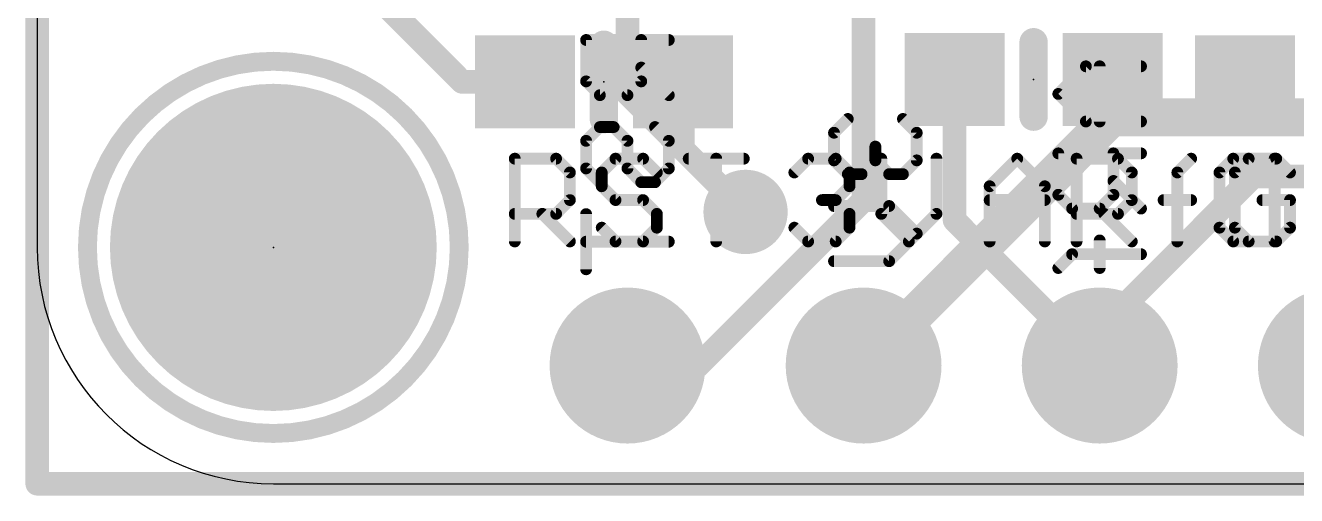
# Model space of a CAD drawing. Extents: x -0.1 to 50.8, y -0.1 to 23.
# Drawn here: x -0.13 to 13.55, y -0.13 to 4.92 of the extents above; entities that cross this region are included whole.
import ezdxf

# ---------------------------------------------------------------- set-up
doc = ezdxf.new("R2010")
doc.units = 0
for name, color, linetype in [('1', 12, 'CONTINUOUS'), ('16', 132, 'CONTINUOUS'), ('17', 110, 'CONTINUOUS'), ('18', 110, 'CONTINUOUS'), ('20', 53, 'CONTINUOUS'), ('21', 40, 'CONTINUOUS'), ('22', 6, 'CONTINUOUS'), ('23', 40, 'CONTINUOUS')]:
    doc.layers.add(name, color=color, linetype=linetype)

# ---------------------------------------------------------------- blocks, each defined once
blk = doc.blocks.new('RECT')
blk.add_solid([(-0.5, -0.5), (0.5, -0.5), (-0.5, 0.5), (0.5, 0.5)])
blk = doc.blocks.new('ROUNDP')
at = {"const_width": 0.5}
blk.add_lwpolyline([(0, -0.25, 1), (0, 0.25, 1), (0, -0.25)], format="xyb", dxfattribs=at)
blk = doc.blocks.new('ROUNDV')
at = {"const_width": 0.5}
blk.add_lwpolyline([(0, -0.25, 1), (0, 0.25, 1), (0, -0.25)], format="xyb", dxfattribs=at)

msp = doc.modelspace()

# ---------------------------------------------------------------- linework, layer by layer
at = {"layer": '1', "const_width": 0.254}
for points in [[(0, 22.86), (0, 0)], [(3.463, 5.427), (4.572, 4.318)], [(8.89, 3.048), (8.89, 5.334)], [(4.572, 4.318), (5.246, 4.318)], [(6.946, 4.318), (6.946, 3.595)], [(9.8688, 2.8312), (9.8688, 4.3446)], [(6.946, 3.595), (7.62, 2.921)], [(8.89, 3.048), (7.112, 1.27)], [(9.8688, 2.8312), (11.43, 1.27)], [(6.35, 1.27), (6.477, 1.27)], [(7.112, 1.27), (6.35, 1.27)], [(0, 0), (37.084, 0)]]:
    msp.add_lwpolyline(points, dxfattribs=at)
at = {"layer": '1', "const_width": 0.127}
for points in [[(4.572, 4.3815, 1), (4.572, 4.2545)], [(4.5271, 4.2731, 1), (4.6169, 4.3629)], [(5.246, 4.2545, 1), (5.246, 4.3815)], [(7.0095, 4.318, 1), (6.8825, 4.318)], [(9.9323, 4.3446, 1), (9.8053, 4.3446)], [(6.9909, 3.6399, 1), (6.9011, 3.5501)], [(6.8825, 3.595, 1), (7.0095, 3.595)], [(8.9349, 3.0031, 1), (8.8451, 3.0929)], [(7.5751, 2.8761, 1), (7.6649, 2.9659)], [(8.8265, 3.048, 1), (8.9535, 3.048)], [(9.9137, 2.8761, 1), (9.8239, 2.7863)], [(9.8053, 2.8312, 1), (9.9323, 2.8312)], [(6.35, 1.3335, 1), (6.35, 1.2065)], [(6.35, 1.3335, 1), (6.35, 1.2065)], [(6.477, 1.2065, 1), (6.477, 1.3335)], [(7.0671, 1.3149, 1), (7.1569, 1.2251)], [(7.112, 1.2065, 1), (7.112, 1.3335)], [(11.3851, 1.2251, 1), (11.4749, 1.3149)], [(0, 0.0635, 1), (0, -0.0635)], [(-0.0635, 0, 1), (0.0635, 0)]]:
    msp.add_lwpolyline(points, format="xyb", dxfattribs=at)
at = {"layer": '16'}
for points, const_width in [([(0, 0), (0, 22.86)], 0.254), ([(6.35, 15.24), (6.35, 4.191)], 0.254), ([(6.35, 4.191), (7.62, 2.921)], 0.254), ([(8.89, 1.27), (11.557, 3.937)], 0.4064), ([(11.557, 3.937), (18.796, 3.937)], 0.4064), ([(13.081, 3.302), (11.43, 1.651)], 0.254), ([(20.32, 3.302), (13.081, 3.302)], 0.254), ([(11.43, 1.778), (11.43, 1.27)], 0.254), ([(11.43, 1.651), (11.43, 1.27)], 0.254), ([(37.084, 0), (0, 0)], 0.254)]:
    msp.add_lwpolyline(points, dxfattribs=dict(at, const_width=const_width))
for points, const_width in [([(6.3949, 4.2359, 1), (6.3051, 4.1461)], 0.127), ([(6.2865, 4.191, 1), (6.4135, 4.191)], 0.127), ([(11.557, 4.0386, 1), (11.557, 3.8354)], 0.2032), ([(11.6288, 3.8652, 1), (11.4852, 4.0088)], 0.2032), ([(13.081, 3.3655, 1), (13.081, 3.2385)], 0.127), ([(13.1259, 3.2571, 1), (13.0361, 3.3469)], 0.127), ([(7.5751, 2.8761, 1), (7.6649, 2.9659)], 0.127), ([(11.4935, 1.778, 1), (11.3665, 1.778)], 0.127), ([(11.4935, 1.651, 1), (11.3665, 1.651)], 0.127), ([(11.3851, 1.6959, 1), (11.4749, 1.6061)], 0.127), ([(8.8182, 1.3418, 1), (8.9618, 1.1982)], 0.2032), ([(11.3665, 1.27, 1), (11.4935, 1.27)], 0.127), ([(11.3665, 1.27, 1), (11.4935, 1.27)], 0.127), ([(0, 0.0635, 1), (0, -0.0635)], 0.127), ([(-0.0635, 0, 1), (0.0635, 0)], 0.127)]:
    msp.add_lwpolyline(points, format="xyb", dxfattribs=dict(at, const_width=const_width))
at = {"layer": '20'}
for p, q in [((0, 8.89), (0, 2.54)), ((2.54, 0), (48.26, 0))]:
    msp.add_line(p, q, dxfattribs=at)
msp.add_arc((2.54, 2.54), 2.54, 180, 270, dxfattribs=at)
at = {"layer": '21'}
for points, const_width in [([(6.096, 4.718), (6.096, 3.918)], 0.3048), ([(10.7188, 4.7446), (10.7188, 3.9446)], 0.3048), ([(5.1372, 2.6035), (5.1372, 3.4933)], 0.127), ([(5.1372, 3.4933), (5.5821, 3.4933)], 0.127), ([(5.5821, 3.4933), (5.7304, 3.345)], 0.127), ([(6.221, 3.4933), (6.0727, 3.345)], 0.127), ([(6.5176, 3.4933), (6.221, 3.4933)], 0.127), ([(6.6659, 3.345), (6.5176, 3.4933)], 0.127), ([(7.0083, 3.4933), (7.6014, 3.4933)], 0.127), ([(7.3048, 2.6035), (7.3048, 3.4933)], 0.127), ([(8.145, 3.345), (8.2933, 3.4933)], 0.127), ([(8.2933, 3.4933), (8.5899, 3.4933)], 0.127), ([(8.5899, 3.4933), (8.7382, 3.345)], 0.127), ([(9.0805, 3.4933), (9.0805, 2.9001)], 0.127), ([(9.6737, 2.9001), (9.6737, 3.4933)], 0.127), ([(10.2461, 3.1967), (10.5427, 3.4933)], 0.127), ([(10.5427, 3.4933), (10.8393, 3.1967)], 0.127), ([(11.1817, 2.6035), (11.1817, 3.4933)], 0.127), ([(11.1817, 3.4933), (11.6265, 3.4933)], 0.127), ([(11.6265, 3.4933), (11.7748, 3.345)], 0.127), ([(12.2655, 3.345), (12.4138, 3.4933)], 0.127), ([(13.0325, 3.4933), (12.8842, 3.345)], 0.127), ([(13.3291, 3.4933), (13.0325, 3.4933)], 0.127), ([(13.4774, 3.345), (13.3291, 3.4933)], 0.127), ([(5.7304, 3.345), (5.7304, 3.0484)], 0.127), ([(6.0727, 3.345), (6.0727, 3.1967)], 0.127), ([(8.7382, 3.345), (8.7382, 3.1967)], 0.127), ([(11.7748, 3.345), (11.7748, 3.0484)], 0.127), ([(12.2655, 2.6035), (12.2655, 3.345)], 0.127), ([(12.8842, 3.345), (12.8842, 2.7518)], 0.127), ([(6.0727, 3.1967), (6.221, 3.0484)], 0.127), ([(8.7382, 3.1967), (8.5899, 3.0484)], 0.127), ([(10.2461, 2.6035), (10.2461, 3.1967)], 0.127), ([(10.8393, 3.1967), (10.8393, 2.6035)], 0.127), ([(5.7304, 3.0484), (5.5821, 2.9001)], 0.127), ([(6.221, 3.0484), (6.5176, 3.0484)], 0.127), ([(6.5176, 3.0484), (6.6659, 2.9001)], 0.127), ([(8.5899, 3.0484), (8.4416, 3.0484)], 0.127), ([(8.5899, 3.0484), (8.7382, 2.9001)], 0.127), ([(10.2461, 3.0484), (10.8393, 3.0484)], 0.127), ([(11.7748, 3.0484), (11.6265, 2.9001)], 0.127), ([(12.1172, 3.0484), (12.4138, 3.0484)], 0.127), ([(13.4774, 3.0484), (13.1808, 3.0484)], 0.127), ([(13.4774, 2.7518), (13.4774, 3.0484)], 0.127), ([(5.5821, 2.9001), (5.1372, 2.9001)], 0.127), ([(5.4338, 2.9001), (5.7304, 2.6035)], 0.127), ([(6.6659, 2.9001), (6.6659, 2.7518)], 0.127), ([(8.7382, 2.9001), (8.7382, 2.7518)], 0.127), ([(9.0805, 2.9001), (9.3771, 2.6035)], 0.127), ([(9.3771, 2.6035), (9.6737, 2.9001)], 0.127), ([(11.6265, 2.9001), (11.1817, 2.9001)], 0.127), ([(11.4782, 2.9001), (11.7748, 2.6035)], 0.127), ([(6.221, 2.6035), (6.0727, 2.7518)], 0.127), ([(6.6659, 2.7518), (6.5176, 2.6035)], 0.127), ([(8.2933, 2.6035), (8.145, 2.7518)], 0.127), ([(8.7382, 2.7518), (8.5899, 2.6035)], 0.127), ([(12.8842, 2.7518), (13.0325, 2.6035)], 0.127), ([(13.3291, 2.6035), (13.4774, 2.7518)], 0.127), ([(6.5176, 2.6035), (6.221, 2.6035)], 0.127), ([(8.5899, 2.6035), (8.2933, 2.6035)], 0.127), ([(13.0325, 2.6035), (13.3291, 2.6035)], 0.127)]:
    msp.add_lwpolyline(points, dxfattribs=dict(at, const_width=const_width))
for points, const_width in [([(6.1722, 4.718, 1), (6.0198, 4.718)], 0.1524), ([(10.795, 4.7446, 1), (10.6426, 4.7446)], 0.1524), ([(2.54, 0.54, 1), (2.54, 4.54, 1), (2.54, 0.54)], 0.2032), ([(6.0198, 3.918, 1), (6.1722, 3.918)], 0.1524), ([(10.6426, 3.9446, 1), (10.795, 3.9446)], 0.1524), ([(5.1372, 3.525, 1), (5.1372, 3.4615)], 0.0635), ([(5.169, 3.4933, 1), (5.1055, 3.4933)], 0.0635), ([(5.6046, 3.5157, 1), (5.5596, 3.4708)], 0.0635), ([(5.5821, 3.4615, 1), (5.5821, 3.525)], 0.0635), ([(6.221, 3.525, 1), (6.221, 3.4615)], 0.0635), ([(6.2435, 3.4708, 1), (6.1986, 3.5157)], 0.0635), ([(6.5401, 3.5157, 1), (6.4952, 3.4708)], 0.0635), ([(6.5176, 3.4615, 1), (6.5176, 3.525)], 0.0635), ([(7.0083, 3.525, 1), (7.0083, 3.4615)], 0.0635), ([(7.3366, 3.4933, 1), (7.2731, 3.4933)], 0.0635), ([(7.6014, 3.4615, 1), (7.6014, 3.525)], 0.0635), ([(8.2933, 3.525, 1), (8.2933, 3.4615)], 0.0635), ([(8.3157, 3.4708, 1), (8.2708, 3.5157)], 0.0635), ([(8.6123, 3.5157, 1), (8.5674, 3.4708)], 0.0635), ([(8.5899, 3.4615, 1), (8.5899, 3.525)], 0.0635), ([(9.1123, 3.4933, 1), (9.0488, 3.4933)], 0.0635), ([(9.7054, 3.4933, 1), (9.6419, 3.4933)], 0.0635), ([(10.5652, 3.5157, 1), (10.5203, 3.4708)], 0.0635), ([(10.5652, 3.4708, 1), (10.5203, 3.5157)], 0.0635), ([(11.2134, 3.4933, 1), (11.1499, 3.4933)], 0.0635), ([(11.1817, 3.525, 1), (11.1817, 3.4615)], 0.0635), ([(11.649, 3.5157, 1), (11.6041, 3.4708)], 0.0635), ([(11.6265, 3.4615, 1), (11.6265, 3.525)], 0.0635), ([(12.4362, 3.4708, 1), (12.3913, 3.5157)], 0.0635), ([(13.0325, 3.525, 1), (13.0325, 3.4615)], 0.0635), ([(13.055, 3.4708, 1), (13.0101, 3.5157)], 0.0635), ([(13.3516, 3.5157, 1), (13.3066, 3.4708)], 0.0635), ([(13.3291, 3.4615, 1), (13.3291, 3.525)], 0.0635), ([(5.7621, 3.345, 1), (5.6986, 3.345)], 0.0635), ([(5.7079, 3.3225, 1), (5.7528, 3.3674)], 0.0635), ([(6.1045, 3.345, 1), (6.041, 3.345)], 0.0635), ([(6.0503, 3.3674, 1), (6.0952, 3.3225)], 0.0635), ([(6.6435, 3.3225, 1), (6.6884, 3.3674)], 0.0635), ([(8.1225, 3.3674, 1), (8.1674, 3.3225)], 0.0635), ([(8.7699, 3.345, 1), (8.7064, 3.345)], 0.0635), ([(8.7157, 3.3225, 1), (8.7606, 3.3674)], 0.0635), ([(11.8066, 3.345, 1), (11.7431, 3.345)], 0.0635), ([(11.7524, 3.3225, 1), (11.7973, 3.3674)], 0.0635), ([(12.2972, 3.345, 1), (12.2337, 3.345)], 0.0635), ([(12.243, 3.3674, 1), (12.2879, 3.3225)], 0.0635), ([(12.916, 3.345, 1), (12.8525, 3.345)], 0.0635), ([(12.8618, 3.3674, 1), (12.9067, 3.3225)], 0.0635), ([(13.4549, 3.3225, 1), (13.4998, 3.3674)], 0.0635), ([(6.0952, 3.2191, 1), (6.0503, 3.1742)], 0.0635), ([(6.041, 3.1967, 1), (6.1045, 3.1967)], 0.0635), ([(8.7064, 3.1967, 1), (8.7699, 3.1967)], 0.0635), ([(8.7606, 3.1742, 1), (8.7157, 3.2191)], 0.0635), ([(10.2779, 3.1967, 1), (10.2144, 3.1967)], 0.0635), ([(10.2237, 3.2191, 1), (10.2686, 3.1742)], 0.0635), ([(10.8711, 3.1967, 1), (10.8076, 3.1967)], 0.0635), ([(10.8169, 3.1742, 1), (10.8618, 3.2191)], 0.0635), ([(5.6986, 3.0484, 1), (5.7621, 3.0484)], 0.0635), ([(5.7528, 3.0259, 1), (5.7079, 3.0708)], 0.0635), ([(6.221, 3.0801, 1), (6.221, 3.0166)], 0.0635), ([(6.1986, 3.0259, 1), (6.2435, 3.0708)], 0.0635), ([(6.5401, 3.0708, 1), (6.4952, 3.0259)], 0.0635), ([(6.5176, 3.0166, 1), (6.5176, 3.0801)], 0.0635), ([(8.4416, 3.0801, 1), (8.4416, 3.0166)], 0.0635), ([(8.6123, 3.0708, 1), (8.5674, 3.0259)], 0.0635), ([(8.5674, 3.0708, 1), (8.6123, 3.0259)], 0.0635), ([(8.5899, 3.0166, 1), (8.5899, 3.0801)], 0.0635), ([(10.2461, 3.0801, 1), (10.2461, 3.0166)], 0.0635), ([(10.8393, 3.0166, 1), (10.8393, 3.0801)], 0.0635), ([(11.7431, 3.0484, 1), (11.8066, 3.0484)], 0.0635), ([(11.7973, 3.0259, 1), (11.7524, 3.0708)], 0.0635), ([(12.1172, 3.0801, 1), (12.1172, 3.0166)], 0.0635), ([(12.4138, 3.0166, 1), (12.4138, 3.0801)], 0.0635), ([(13.1808, 3.0801, 1), (13.1808, 3.0166)], 0.0635), ([(13.5091, 3.0484, 1), (13.4456, 3.0484)], 0.0635), ([(13.4774, 3.0166, 1), (13.4774, 3.0801)], 0.0635), ([(5.1372, 2.9318, 1), (5.1372, 2.8683)], 0.0635), ([(5.4563, 2.9225, 1), (5.4114, 2.8776)], 0.0635), ([(5.5596, 2.9225, 1), (5.6046, 2.8776)], 0.0635), ([(5.5821, 2.8683, 1), (5.5821, 2.9318)], 0.0635), ([(6.6977, 2.9001, 1), (6.6342, 2.9001)], 0.0635), ([(6.6435, 2.8776, 1), (6.6884, 2.9225)], 0.0635), ([(8.7699, 2.9001, 1), (8.7064, 2.9001)], 0.0635), ([(8.7157, 2.8776, 1), (8.7606, 2.9225)], 0.0635), ([(9.103, 2.9225, 1), (9.058, 2.8776)], 0.0635), ([(9.0488, 2.9001, 1), (9.1123, 2.9001)], 0.0635), ([(9.6419, 2.9001, 1), (9.7054, 2.9001)], 0.0635), ([(9.6961, 2.8776, 1), (9.6512, 2.9225)], 0.0635), ([(11.1817, 2.9318, 1), (11.1817, 2.8683)], 0.0635), ([(11.5007, 2.9225, 1), (11.4558, 2.8776)], 0.0635), ([(11.6041, 2.9225, 1), (11.649, 2.8776)], 0.0635), ([(11.6265, 2.8683, 1), (11.6265, 2.9318)], 0.0635), ([(6.0952, 2.7742, 1), (6.0503, 2.7293)], 0.0635), ([(6.6342, 2.7518, 1), (6.6977, 2.7518)], 0.0635), ([(6.6884, 2.7293, 1), (6.6435, 2.7742)], 0.0635), ([(8.1674, 2.7742, 1), (8.1225, 2.7293)], 0.0635), ([(8.7064, 2.7518, 1), (8.7699, 2.7518)], 0.0635), ([(8.7606, 2.7293, 1), (8.7157, 2.7742)], 0.0635), ([(12.8525, 2.7518, 1), (12.916, 2.7518)], 0.0635), ([(12.9067, 2.7742, 1), (12.8618, 2.7293)], 0.0635), ([(13.4456, 2.7518, 1), (13.5091, 2.7518)], 0.0635), ([(13.4998, 2.7293, 1), (13.4549, 2.7742)], 0.0635), ([(5.1055, 2.6035, 1), (5.169, 2.6035)], 0.0635), ([(5.7079, 2.581, 1), (5.7528, 2.626)], 0.0635), ([(6.221, 2.6353, 1), (6.221, 2.5717)], 0.0635), ([(6.1986, 2.581, 1), (6.2435, 2.626)], 0.0635), ([(6.4952, 2.626, 1), (6.5401, 2.581)], 0.0635), ([(6.5176, 2.5717, 1), (6.5176, 2.6353)], 0.0635), ([(7.2731, 2.6035, 1), (7.3366, 2.6035)], 0.0635), ([(8.2933, 2.6353, 1), (8.2933, 2.5717)], 0.0635), ([(8.2708, 2.581, 1), (8.3157, 2.626)], 0.0635), ([(8.5674, 2.626, 1), (8.6123, 2.581)], 0.0635), ([(8.5899, 2.5717, 1), (8.5899, 2.6353)], 0.0635), ([(9.3546, 2.626, 1), (9.3995, 2.581)], 0.0635), ([(9.3546, 2.581, 1), (9.3995, 2.626)], 0.0635), ([(10.2144, 2.6035, 1), (10.2779, 2.6035)], 0.0635), ([(10.8076, 2.6035, 1), (10.8711, 2.6035)], 0.0635), ([(11.1499, 2.6035, 1), (11.2134, 2.6035)], 0.0635), ([(11.7524, 2.581, 1), (11.7973, 2.626)], 0.0635), ([(12.2337, 2.6035, 1), (12.2972, 2.6035)], 0.0635), ([(13.0325, 2.6353, 1), (13.0325, 2.5717)], 0.0635), ([(13.0101, 2.581, 1), (13.055, 2.626)], 0.0635), ([(13.3066, 2.626, 1), (13.3516, 2.581)], 0.0635), ([(13.3291, 2.5717, 1), (13.3291, 2.6353)], 0.0635)]:
    msp.add_lwpolyline(points, format="xyb", dxfattribs=dict(at, const_width=const_width))
at = {"layer": '22', "const_width": 0.127}
for points in [[(6.7945, 4.7688), (5.9047, 4.7688)], [(5.9047, 4.7688), (5.9047, 4.3239)], [(6.4979, 4.3239), (6.4979, 4.7688)], [(6.4979, 4.4722), (6.7945, 4.1756)], [(11.2813, 4.4859), (10.9847, 4.1893)], [(11.8745, 4.4859), (11.2813, 4.4859)], [(11.4296, 4.4859), (11.4296, 3.8927)], [(5.9047, 4.3239), (6.053, 4.1756)], [(6.3496, 4.1756), (6.4979, 4.3239)], [(10.9847, 4.1893), (11.2813, 3.8927)], [(6.053, 4.1756), (6.3496, 4.1756)], [(8.72, 3.92), (8.5717, 3.7717)], [(9.4615, 3.7717), (9.3132, 3.92)], [(5.9047, 3.685), (6.053, 3.8333)], [(6.053, 3.8333), (6.2013, 3.8333)], [(6.2013, 3.8333), (6.3496, 3.685)], [(6.7945, 3.685), (6.6462, 3.8333)], [(8.5717, 3.7717), (8.5717, 3.4751)], [(9.4615, 3.4751), (9.4615, 3.7717)], [(11.2813, 3.8927), (11.8745, 3.8927)], [(5.9047, 3.3884), (5.9047, 3.685)], [(6.3496, 3.685), (6.3496, 3.3884)], [(6.7945, 3.3884), (6.7945, 3.685)], [(9.0166, 3.4751), (9.0166, 3.6234)], [(11.8745, 3.5503), (10.9847, 3.5503)], [(10.9847, 3.5503), (10.9847, 3.1055)], [(11.5779, 3.1055), (11.5779, 3.5503)], [(12.7186, 3.345), (12.8669, 3.4933)], [(12.8669, 3.4933), (13.3117, 3.4933)], [(13.3117, 3.4933), (13.3117, 2.6035)], [(6.053, 3.2401), (5.9047, 3.3884)], [(6.3496, 3.3884), (6.4979, 3.2401)], [(6.6462, 3.2401), (6.7945, 3.3884)], [(8.5717, 3.4751), (8.72, 3.3268)], [(8.8683, 3.3268), (9.0166, 3.4751)], [(9.0166, 3.4751), (9.1649, 3.3268)], [(9.3132, 3.3268), (9.4615, 3.4751)], [(6.4979, 3.2401), (6.6462, 3.2401)], [(8.72, 3.3268), (8.8683, 3.3268)], [(9.1649, 3.3268), (9.3132, 3.3268)], [(11.5779, 3.2538), (11.8745, 2.9572)], [(12.7186, 2.7518), (12.7186, 3.345)], [(10.9847, 3.1055), (11.133, 2.9572)], [(11.4296, 2.9572), (11.5779, 3.1055)], [(8.5717, 2.9845), (9.1649, 2.9845)], [(9.1649, 2.9845), (9.4615, 2.6879)], [(11.133, 2.9572), (11.4296, 2.9572)], [(5.9047, 2.8977), (5.9047, 2.3046)], [(9.4615, 2.6879), (9.1649, 2.3913)], [(12.8669, 2.6035), (12.7186, 2.7518)], [(6.7945, 2.6012), (5.9047, 2.6012)], [(11.4296, 2.6148), (11.4296, 2.3182)], [(13.3117, 2.6035), (12.8669, 2.6035)], [(11.133, 2.4665), (10.9847, 2.3182)], [(11.8745, 2.4665), (11.133, 2.4665)], [(9.1649, 2.3913), (8.5717, 2.3913)]]:
    msp.add_lwpolyline(points, dxfattribs=at)
at = {"layer": '22', "const_width": 0.0635}
for points in [[(5.9047, 4.8005, 1), (5.9047, 4.737)], [(5.9365, 4.7688, 1), (5.873, 4.7688)], [(6.5297, 4.7688, 1), (6.4662, 4.7688)], [(6.7945, 4.737, 1), (6.7945, 4.8005)], [(6.5204, 4.4946, 1), (6.4755, 4.4497)], [(11.2813, 4.5176, 1), (11.2813, 4.4541)], [(11.3038, 4.4634, 1), (11.2589, 4.5083)], [(11.4614, 4.4859, 1), (11.3979, 4.4859)], [(11.8745, 4.4541, 1), (11.8745, 4.5176)], [(5.9272, 4.3464, 1), (5.8823, 4.3014)], [(6.5204, 4.3014, 1), (6.4755, 4.3464)], [(5.873, 4.3239, 1), (5.9365, 4.3239)], [(6.4662, 4.3239, 1), (6.5297, 4.3239)], [(11.0072, 4.2117, 1), (10.9623, 4.1668)], [(10.9623, 4.2117, 1), (11.0072, 4.1668)], [(6.053, 4.2074, 1), (6.053, 4.1439)], [(6.0306, 4.1532, 1), (6.0755, 4.1981)], [(6.3272, 4.1981, 1), (6.3721, 4.1532)], [(6.3496, 4.1439, 1), (6.3496, 4.2074)], [(6.772, 4.1532, 1), (6.817, 4.1981)], [(8.7425, 3.8976, 1), (8.6976, 3.9425)], [(9.3357, 3.9425, 1), (9.2908, 3.8976)], [(6.053, 3.865, 1), (6.053, 3.8015)], [(6.0755, 3.8108, 1), (6.0306, 3.8557)], [(6.2238, 3.8557, 1), (6.1789, 3.8108)], [(6.2013, 3.8015, 1), (6.2013, 3.865)], [(6.6687, 3.8557, 1), (6.6238, 3.8108)], [(8.6035, 3.7717, 1), (8.54, 3.7717)], [(9.4933, 3.7717, 1), (9.4298, 3.7717)], [(11.2813, 3.9244, 1), (11.2813, 3.8609)], [(11.2589, 3.8702, 1), (11.3038, 3.9151)], [(11.3979, 3.8927, 1), (11.4614, 3.8927)], [(11.8745, 3.8609, 1), (11.8745, 3.9244)], [(5.9365, 3.685, 1), (5.873, 3.685)], [(5.8823, 3.7074, 1), (5.9272, 3.6625)], [(6.3814, 3.685, 1), (6.3179, 3.685)], [(6.3272, 3.6625, 1), (6.3721, 3.7074)], [(6.8262, 3.685, 1), (6.7628, 3.685)], [(6.772, 3.6625, 1), (6.817, 3.7074)], [(8.5493, 3.7942, 1), (8.5942, 3.7493)], [(9.439, 3.7493, 1), (9.484, 3.7942)], [(9.0484, 3.6234, 1), (8.9849, 3.6234)], [(10.9847, 3.5821, 1), (10.9847, 3.5186)], [(11.0165, 3.5503, 1), (10.953, 3.5503)], [(11.6097, 3.5503, 1), (11.5462, 3.5503)], [(11.8745, 3.5186, 1), (11.8745, 3.5821)], [(12.8669, 3.525, 1), (12.8669, 3.4615)], [(12.8893, 3.4708, 1), (12.8444, 3.5157)], [(13.3435, 3.4933, 1), (13.28, 3.4933)], [(13.3117, 3.4615, 1), (13.3117, 3.525)], [(5.9272, 3.4108, 1), (5.8823, 3.3659)], [(5.873, 3.3884, 1), (5.9365, 3.3884)], [(6.3721, 3.4108, 1), (6.3272, 3.3659)], [(6.3179, 3.3884, 1), (6.3814, 3.3884)], [(6.7628, 3.3884, 1), (6.8262, 3.3884)], [(6.817, 3.3659, 1), (6.772, 3.4108)], [(8.54, 3.4751, 1), (8.6035, 3.4751)], [(8.5942, 3.4976, 1), (8.5493, 3.4527)], [(8.9849, 3.4751, 1), (9.0484, 3.4751)], [(9.0391, 3.4976, 1), (8.9942, 3.4527)], [(9.0391, 3.4527, 1), (8.9942, 3.4976)], [(9.4298, 3.4751, 1), (9.4933, 3.4751)], [(9.484, 3.4527, 1), (9.439, 3.4976)], [(6.0306, 3.2176, 1), (6.0755, 3.2625)], [(6.4979, 3.2718, 1), (6.4979, 3.2083)], [(6.4755, 3.2176, 1), (6.5204, 3.2625)], [(6.6238, 3.2625, 1), (6.6687, 3.2176)], [(6.6462, 3.2083, 1), (6.6462, 3.2718)], [(8.72, 3.3586, 1), (8.72, 3.2951)], [(8.6976, 3.3044, 1), (8.7425, 3.3493)], [(8.8459, 3.3493, 1), (8.8908, 3.3044)], [(8.8683, 3.2951, 1), (8.8683, 3.3586)], [(9.1649, 3.3586, 1), (9.1649, 3.2951)], [(9.1425, 3.3044, 1), (9.1874, 3.3493)], [(9.2908, 3.3493, 1), (9.3357, 3.3044)], [(9.3132, 3.2951, 1), (9.3132, 3.3586)], [(11.6004, 3.2762, 1), (11.5555, 3.2313)], [(12.7503, 3.345, 1), (12.6868, 3.345)], [(12.6961, 3.3674, 1), (12.741, 3.3225)], [(11.0072, 3.1279, 1), (10.9623, 3.083)], [(11.6004, 3.083, 1), (11.5555, 3.1279)], [(8.5717, 3.0163, 1), (8.5717, 2.9527)], [(9.1874, 3.007, 1), (9.1425, 2.962)], [(9.1649, 2.9527, 1), (9.1649, 3.0163)], [(10.953, 3.1055, 1), (11.0165, 3.1055)], [(11.133, 2.9889, 1), (11.133, 2.9254)], [(11.1106, 2.9347, 1), (11.1555, 2.9796)], [(11.4072, 2.9796, 1), (11.4521, 2.9347)], [(11.4296, 2.9254, 1), (11.4296, 2.9889)], [(11.5462, 3.1055, 1), (11.6097, 3.1055)], [(11.852, 2.9347, 1), (11.897, 2.9796)], [(5.9365, 2.8977, 1), (5.873, 2.8977)], [(9.484, 2.6655, 1), (9.439, 2.7104)], [(9.439, 2.6655, 1), (9.484, 2.7104)], [(12.741, 2.7742, 1), (12.6961, 2.7293)], [(12.6868, 2.7518, 1), (12.7503, 2.7518)], [(5.9047, 2.6329, 1), (5.9047, 2.5694)], [(6.7945, 2.5694, 1), (6.7945, 2.6329)], [(11.4614, 2.6148, 1), (11.3979, 2.6148)], [(12.8669, 2.6353, 1), (12.8669, 2.5717)], [(12.8444, 2.581, 1), (12.8893, 2.626)], [(13.28, 2.6035, 1), (13.3435, 2.6035)], [(13.3117, 2.5717, 1), (13.3117, 2.6353)], [(11.133, 2.4983, 1), (11.133, 2.4348)], [(11.1555, 2.4441, 1), (11.1106, 2.489)], [(11.8745, 2.4348, 1), (11.8745, 2.4983)], [(5.873, 2.3046, 1), (5.9365, 2.3046)], [(8.5717, 2.4231, 1), (8.5717, 2.3596)], [(9.1425, 2.4138, 1), (9.1874, 2.3689)], [(9.1649, 2.3596, 1), (9.1649, 2.4231)], [(10.9623, 2.3407, 1), (11.0072, 2.2958)], [(11.3979, 2.3182, 1), (11.4614, 2.3182)]]:
    msp.add_lwpolyline(points, format="xyb", dxfattribs=at)
at = {"layer": '23'}
for p in [(6.096, 4.318), (10.7188, 4.3446), (2.54, 2.54)]:
    msp.add_point(p, dxfattribs=at)

# ---------------------------------------------------------------- block references
at = {"layer": '1', "xscale": 1.075}
for p in [(5.246, 4.318), (6.946, 4.318), (9.8688, 4.3446), (11.5688, 4.3446)]:
    msp.add_blockref('RECT', p, dxfattribs=at)
at = {"layer": '1', "xscale": 1.075, "rotation": 180}
msp.add_blockref('RECT', (12.993, 4.318), dxfattribs=at)
at = {"layer": '17', "rotation": 270}
for p, xscale, yscale in [((2.54, 2.54), 3.516, 3.516), ((2.54, 2.54), 3.516, 3.516), ((6.35, 1.27), 1.6764, 1.6764), ((6.35, 1.27), 1.6764, 1.6764), ((8.89, 1.27), 1.6764, 1.6764), ((8.89, 1.27), 1.6764, 1.6764), ((11.43, 1.27), 1.6764, 1.6764), ((11.43, 1.27), 1.6764, 1.6764), ((13.97, 1.27), 1.6764, 1.6764), ((13.97, 1.27), 1.6764, 1.6764)]:
    msp.add_blockref('ROUNDP', p, dxfattribs=dict(at, xscale=xscale, yscale=yscale))
at = {"layer": '18', "xscale": 0.9064, "yscale": 0.9064}
msp.add_blockref('ROUNDV', (7.62, 2.921), dxfattribs=at)
msp.add_blockref('ROUNDV', (7.62, 2.921), dxfattribs=at)

doc.saveas('drawing.dxf')
